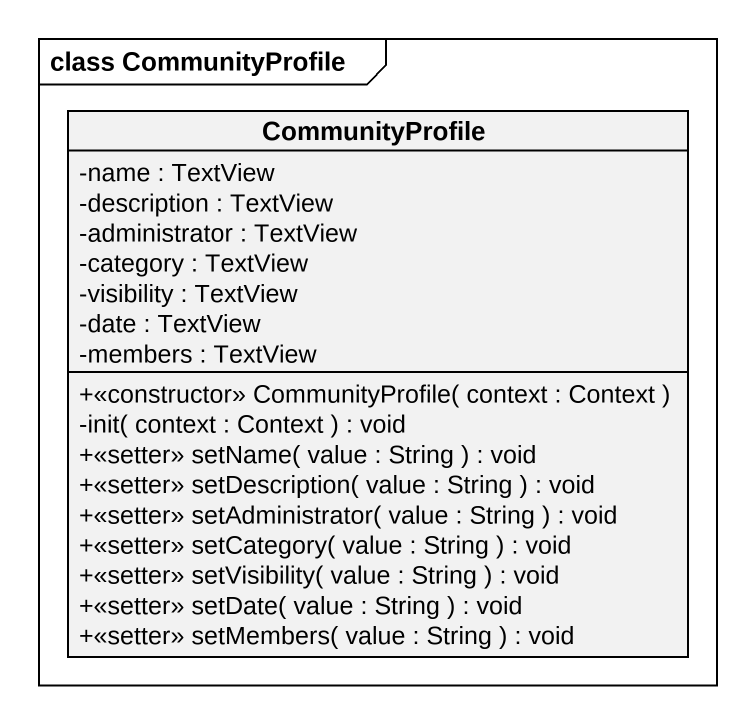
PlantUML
@startuml
mainframe class CommunityProfile
hide circle
hide empty members
skinparam classAttributeIconSize 0
class CommunityProfile {
  -name : TextView
  -description : TextView
  -administrator : TextView
  -category : TextView
  -visibility : TextView
  -date : TextView
  -members : TextView
  +<<constructor>> CommunityProfile( context : Context )
  -init( context : Context ) : void
  +<<setter>> setName( value : String ) : void
  +<<setter>> setDescription( value : String ) : void
  +<<setter>> setAdministrator( value : String ) : void
  +<<setter>> setCategory( value : String ) : void
  +<<setter>> setVisibility( value : String ) : void
  +<<setter>> setDate( value : String ) : void
  +<<setter>> setMembers( value : String ) : void
}
@enduml
